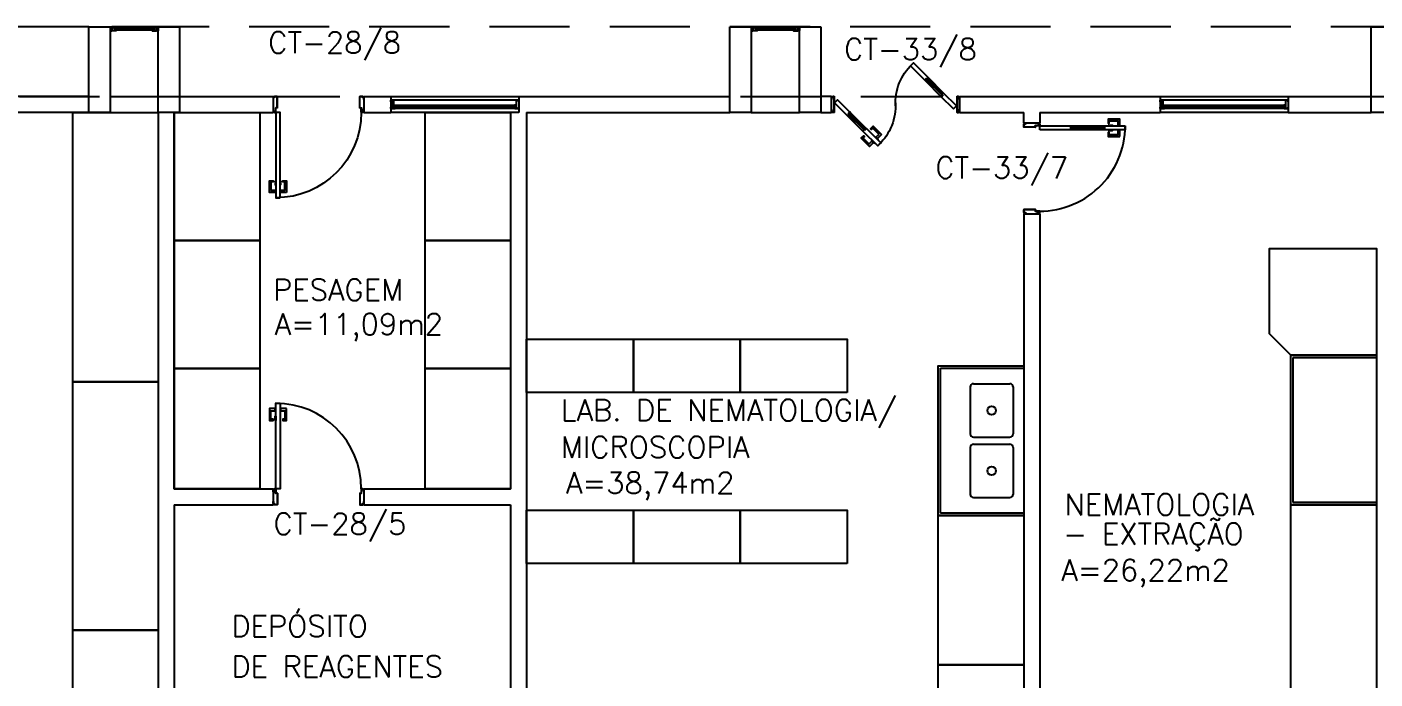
# Model space of a CAD drawing. Header units: millimetres. Extents: x 2128 to 2646, y 1972 to 2207.
# Drawn here: x 2340.03 to 2352.65, y 2040.53 to 2046.64 of the extents above; entities that cross this region are included whole.
import ezdxf

# ---------------------------------------------------------------- set-up
doc = ezdxf.new("R2010")
doc.units = ezdxf.units.MM
doc.linetypes.add('HIDDEN', pattern=[0.375, 0.25, -0.125])
for name, color, linetype in [('AR-ALV', 2, 'Continuous'), ('AR-BANCADAS', 1, 'Continuous'), ('AR-ESQ', 1, 'Continuous'), ('AR-ESTC', 3, 'Continuous'), ('AR-PEITORIL', 1, 'Continuous'), ('AR-PORTA', 1, 'Continuous'), ('AR-PROJ', 1, 'HIDDEN'), ('BC- VISTA', 1, 'Continuous'), ('BC-CUBA', 1, 'Continuous'), ('COZ1', 1, 'Continuous'), ('DT-ESQ-BAGUETE-C', 1, 'Continuous'), ('DT-ESQ-BAGUETE-V', 1, 'Continuous'), ('DT-ESQ-CHAPA DOBRADA-V', 1, 'Continuous'), ('DT-ESQ-MARCO-V', 1, 'Continuous'), ('DT-ESQ-PERFIL CADEIRA-C', 2, 'Continuous'), ('DT-ESQ-PERFIL CADEIRA-V', 2, 'Continuous'), ('DT-ESQ-PERFIL U-C', 2, 'Continuous'), ('DT-ESQ-VENEZIANA-C', 1, 'Continuous'), ('DT-ESQ-VENEZIANA-V', 1, 'Continuous'), ('DT-ESQ-VIDRO-C', 2, 'Continuous'), ('DT-TXTMOD', 1, 'Continuous'), ('ENDEREÇO', 2, 'Continuous'), ('maçaneta', 1, 'Continuous'), ('mov', 1, 'Continuous'), ('PM-PERFIL U-C', 2, 'Continuous'), ('PM-VIDRO', 2, 'Continuous'), ('pm1', 2, 'Continuous'), ('pm2', 2, 'Continuous'), ('TEXTO', 2, 'Continuous'), ('Área', 2, 'Continuous')]:
    doc.layers.add(name, color=color, linetype=linetype)
doc.styles.add('S10', font='simplex.shx', dxfattribs={"height": 0.1})
doc.styles.add('UNB-100', font='simplex.shx', dxfattribs={"height": 0.2})
doc.styles.add('UNB1-100', font='simplex.shx', dxfattribs={"height": 0.2})

# ---------------------------------------------------------------- blocks, each defined once
blk = doc.blocks.new('BCP26')
at = {"layer": 'BC- VISTA'}
blk.add_lwpolyline([(0, -0.8), (0, 0), (1, 0), (1, -1), (0.2, -1)], close=True, dxfattribs=at)
blk = doc.blocks.new('BCP02')
at = {"layer": 'BC- VISTA'}
for p, q in [((0, -0.02), (0.78, -0.02)), ((0.78, -0.02), (0.78, -1.38)), ((0.78, -1.38), (0, -1.38))]:
    blk.add_line(p, q, dxfattribs=at)
blk.add_lwpolyline([(0.8, 0), (0.8, -1.4), (0, -1.4), (0, 0)], close=True, dxfattribs=at)
blk = doc.blocks.new('BCP17')
at = {"layer": 'BC- VISTA'}
blk.add_lwpolyline([(0.8, 0), (0.8, -2.325), (0, -2.325), (0, 0)], close=True, dxfattribs=at)
blk = doc.blocks.new('CUBAbnc-01P')
at = {"layer": 'COZ1'}
for p, q in [((-0.22, -0.1005), (0.22, -0.1005)), ((-0.25, -0.4705), (-0.25, -0.1305)), ((0.25, -0.4705), (0.25, -0.1305)), ((-0.22, -0.5005), (0.22, -0.5005))]:
    blk.add_line(p, q, dxfattribs=at)
blk.add_circle((0, -0.3005), 0.04, dxfattribs=at)
for centre, start, end in [((-0.22, -0.1305), 90, 180), ((0.22, -0.1305), 0, 90), ((-0.22, -0.4705), 180, 270), ((0.22, -0.4705), 270, 0)]:
    blk.add_arc(centre, 0.03, start, end, dxfattribs=at)
blk = doc.blocks.new('BCP03')
at = {"layer": 'BC- VISTA'}
for p, q in [((0, -0.02), (0.78, -0.02)), ((0.78, -0.02), (0.78, -1.38)), ((0.78, -1.38), (0, -1.38))]:
    blk.add_line(p, q, dxfattribs=at)
blk.add_lwpolyline([(0.8, 0), (0.8, -1.4), (0, -1.4), (0, 0)], close=True, dxfattribs=at)
at = {"layer": 'BC-CUBA', "rotation": 90}
for p in [(0, -0.417), (0, -0.983)]:
    blk.add_blockref('CUBAbnc-01P', p, dxfattribs=at)
blk = doc.blocks.new('BCP13')
at = {"layer": 'BC- VISTA'}
blk.add_lwpolyline([(0.8, 0), (0.8, -1.4), (0, -1.4), (0, 0)], close=True, dxfattribs=at)
blk = doc.blocks.new('BCL13')
at = {"layer": 'BC- VISTA'}
blk.add_lwpolyline([(0.5, 0), (0.5, -1), (0, -1), (0, 0)], close=True, dxfattribs=at)
blk = doc.blocks.new('BCP28')
at = {"layer": 'BC- VISTA'}
blk.add_lwpolyline([(0.8, 0), (0.8, -1.2), (0, -1.2), (0, 0)], close=True, dxfattribs=at)
blk = doc.blocks.new('BCP27')
at = {"layer": 'BC- VISTA'}
blk.add_lwpolyline([(0.8, 0), (0.8, -1.125), (0, -1.125), (0, 0)], close=True, dxfattribs=at)
blk = doc.blocks.new('BCP19')
at = {"layer": 'BC- VISTA'}
blk.add_lwpolyline([(0.8, 0), (0.8, -2.525), (0, -2.525), (0, 0)], close=True, dxfattribs=at)
blk = doc.blocks.new('BCP16')
at = {"layer": 'BC- VISTA'}
blk.add_lwpolyline([(0.8, 0), (0.8, -1.75), (0, -1.75), (0, 0)], close=True, dxfattribs=at)
blk = doc.blocks.new('EF01-P')
at = {"layer": 'DT-ESQ-BAGUETE-C', "ltscale": 0.1}
for points in [[(0.002, 0.035), (0.015, 0.035), (0.015, 0.033), (0.002, 0.033), (0.002, 0.005), (0.015, 0.005), (0.015, 0.004), (0.002, 0.004, -0.414214), (0, 0.005), (0, 0.033, -0.414214)], [(0.448, 0.035), (0.435, 0.035), (0.435, 0.033), (0.448, 0.033), (0.448, 0.005), (0.435, 0.005), (0.435, 0.004), (0.448, 0.004, 0.414214), (0.45, 0.005), (0.45, 0.033, 0.414214)]]:
    blk.add_lwpolyline(points, format="xyb", close=True, dxfattribs=at)
at = {"layer": 'DT-ESQ-PERFIL CADEIRA-C', "ltscale": 0.1}
for points in [[(0.01, 0.002), (0.01, 0.003), (0.002, 0.003, 1), (0.002, 0), (0.015, 0, 0.414214), (0.016, 0.002), (0.016, 0.033), (0.043, 0.033)], [(0.043, 0.006), (0.018, 0.006), (0.018, 0.016), (0.016, 0.016), (0.016, 0.006, 0.414214), (0.018, 0.005), (0.043, 0.005), (0.056, 0.005, 1), (0.056, 0.008), (0.043, 0.008), (0.043, 0.02), (0.043, 0.032), (0.056, 0.032, 1), (0.056, 0.035), (0.043, 0.035), (0.016, 0.035, 0.414214), (0.015, 0.033), (0.015, 0.002), (0.002, 0.002)], [(0.041, 0.02), (0.041, 0.032, -0.414214), (0.043, 0.033), (0.056, 0.033)], [(0.041, 0.02), (0.041, 0.008, 0.414214), (0.043, 0.006), (0.056, 0.006)], [(0.407, 0.006), (0.432, 0.006), (0.432, 0.016), (0.433, 0.016), (0.433, 0.006, -0.414214), (0.432, 0.005), (0.407, 0.005), (0.394, 0.005, -1), (0.394, 0.008), (0.407, 0.008), (0.407, 0.02), (0.407, 0.032), (0.394, 0.032, -1), (0.394, 0.035), (0.407, 0.035), (0.433, 0.035, -0.414214), (0.435, 0.033), (0.435, 0.002), (0.448, 0.002)], [(0.408, 0.02), (0.408, 0.032, 0.414214), (0.407, 0.033), (0.394, 0.033)], [(0.408, 0.02), (0.408, 0.008, -0.414214), (0.407, 0.006), (0.394, 0.006)], [(0.44, 0.002), (0.44, 0.003), (0.448, 0.003, -1), (0.448, 0), (0.435, 0, -0.414214), (0.433, 0.002), (0.433, 0.033), (0.407, 0.033)]]:
    blk.add_lwpolyline(points, format="xyb", dxfattribs=at)
at = {"layer": 'DT-ESQ-PERFIL CADEIRA-V', "ltscale": 0.1}
blk.add_line((0.015, 0), (0.435, 0), dxfattribs=at)
at = {"layer": 'DT-ESQ-VENEZIANA-C', "ltscale": 0.1}
for p, q in [((0.043, 0.011), (0.407, 0.011)), ((0.043, 0.009), (0.407, 0.009))]:
    blk.add_line(p, q, dxfattribs=at)
at = {"layer": 'DT-ESQ-VENEZIANA-V', "ltscale": 0.1}
blk.add_line((0.043, 0.031), (0.407, 0.031), dxfattribs=at)
blk = doc.blocks.new('EF05B-P')
at = {"layer": 'DT-ESQ-BAGUETE-C', "ltscale": 0.1}
for points in [[(0.039, -0.05), (0.0255, -0.05), (0.0255, -0.0485), (0.039, -0.0485), (0.039, -0.0365), (0.0255, -0.0365), (0.0255, -0.035), (0.039, -0.035, -0.4142136), (0.0405, -0.0365), (0.0405, -0.0485, -0.4142136)], [(1.161, -0.05), (1.1745, -0.05), (1.1745, -0.0485), (1.161, -0.0485), (1.161, -0.0365), (1.1745, -0.0365), (1.1745, -0.035), (1.161, -0.035, 0.4142136), (1.1595, -0.0365), (1.1595, -0.0485, 0.4142136)]]:
    blk.add_lwpolyline(points, format="xyb", close=True, dxfattribs=at)
at = {"layer": 'DT-ESQ-BAGUETE-V', "ltscale": 0.1}
blk.add_line((1.161, -0.05), (0.039, -0.05), dxfattribs=at)
at = {"layer": 'DT-ESQ-CHAPA DOBRADA-V', "ltscale": 0.1}
blk.add_line((1.16, -0.067), (0.04, -0.067), dxfattribs=at)
at = {"layer": 'DT-ESQ-MARCO-V', "ltscale": 0.1}
for p, q in [((0.0235, -0.035), (1.1765, -0.035)), ((0.0235, -0.115), (1.1765, -0.115))]:
    blk.add_line(p, q, dxfattribs=at)
at = {"layer": 'DT-ESQ-PERFIL U-C', "ltscale": 0.1}
for points in [[(0.025, -0.0655), (0.025, -0.0655, 0.4142136), (0.0235, -0.067), (0.0235, -0.1135), (0.0015, -0.1135), (0.0015, -0.1), (0, -0.1), (0, -0.1135, 0.4142136), (0.0015, -0.115), (0.0235, -0.115, 0.4142136), (0.025, -0.1135), (0.025, -0.067), (0.04, -0.067, 1), (0.04, -0.064), (0.025, -0.064), (0.025, -0.0365, 0.4142136), (0.0235, -0.035), (0.0015, -0.035, 0.4142136), (0, -0.0365), (0, -0.05), (0.0015, -0.05), (0.0015, -0.0365), (0.0235, -0.0365), (0.0235, -0.064, 0.4142136), (0.025, -0.0655), (0.04, -0.0655)], [(1.175, -0.0655), (1.175, -0.0655, -0.4142136), (1.1765, -0.067), (1.1765, -0.1135), (1.1985, -0.1135), (1.1985, -0.1), (1.2, -0.1), (1.2, -0.1135, -0.4142136), (1.1985, -0.115), (1.1765, -0.115, -0.4142136), (1.175, -0.1135), (1.175, -0.067), (1.16, -0.067, -1), (1.16, -0.064), (1.175, -0.064), (1.175, -0.0365, -0.4142136), (1.1765, -0.035), (1.1985, -0.035, -0.4142136), (1.2, -0.0365), (1.2, -0.05), (1.1985, -0.05), (1.1985, -0.0365), (1.1765, -0.0365), (1.1765, -0.064, -0.4142136), (1.175, -0.0655), (1.16, -0.0655)]]:
    blk.add_lwpolyline(points, format="xyb", dxfattribs=at)
at = {"layer": 'DT-ESQ-VIDRO-C', "ltscale": 0.1}
blk.add_lwpolyline([(0.027, -0.062), (0.027, -0.052), (1.173, -0.052), (1.173, -0.062)], close=True, dxfattribs=at)
at = {"layer": 'DT-TXTMOD', "ltscale": 0.1, "style": 'S10', "flags": 3}
blk.add_attdef('EF05B', (0.05, 0), '', height=0.1, dxfattribs=at)
blk = doc.blocks.new('PM3V')
at = {"layer": 'maçaneta'}
for points in [[(0.02, 0.9), (-0.035, 0.9), (-0.035, 0.79), (0, 0.79), (0, 0.8), (-0.02, 0.8), (-0.02, 0.879, -0.414214), (-0.018, 0.88), (0.02, 0.88)], [(0.125, 0.9), (0.07, 0.9), (0.07, 0.88), (0.109, 0.88, -0.414214), (0.11, 0.879), (0.11, 0.8), (0.09, 0.8), (0.09, 0.79), (0.125, 0.79)]]:
    blk.add_lwpolyline(points, format="xyb", close=True, dxfattribs=at)
for points in [[(0.02, 0.79), (0.02, 0.83), (0.025, 0.83), (0.025, 0.79)], [(0.07, 0.79), (0.07, 0.83), (0.065, 0.83), (0.065, 0.79)]]:
    blk.add_lwpolyline(points, close=True, dxfattribs=at)
at = {"layer": 'mov'}
blk.add_arc((0.025, 0.15), 0.8, 356.8472, 90, dxfattribs=at)
at = {"layer": 'PM-PERFIL U-C'}
for p, q in [((0, 0.12), (0, 0.139)), ((0.002, 0.14), (0.01, 0.14)), ((0.002, 0.138), (0.002, 0.12)), ((0.011, 0.138), (0.002, 0.138)), ((0.01, 0.14), (0.01, 0.149)), ((0.012, 0.15), (0.024, 0.15)), ((0.012, 0.148), (0.012, 0.14)), ((0.023, 0.148), (0.012, 0.148)), ((0.023, 0.109), (0.023, 0.148)), ((0.025, 0.149), (0.025, 0.109)), ((0.825, 0.149), (0.825, 0.109)), ((0.839, 0.15), (0.827, 0.15)), ((0.827, 0.148), (0.838, 0.148)), ((0.827, 0.109), (0.827, 0.148)), ((0.838, 0.148), (0.838, 0.14)), ((0.84, 0.14), (0.84, 0.149)), ((0.849, 0.14), (0.84, 0.14)), ((0.84, 0.138), (0.848, 0.138)), ((0.848, 0.138), (0.848, 0.12)), ((0.85, 0.12), (0.85, 0.139)), ((0.002, 0.12), (0, 0.12)), ((0, 0.03), (0.002, 0.03)), ((0, 0.012), (0, 0.03)), ((0.002, 0.03), (0.002, 0.012)), ((0.002, 0.012), (0.011, 0.012)), ((0.01, 0.01), (0.002, 0.01)), ((0.01, 0.002), (0.01, 0.01)), ((0.012, 0.011), (0.012, 0.002)), ((0.012, 0.002), (0.038, 0.002)), ((0.038, 0), (0.012, 0)), ((0.038, 0.109), (0.025, 0.109)), ((0.038, 0.107), (0.025, 0.107)), ((0.038, 0.107), (0.038, 0.002)), ((0.04, 0.108), (0.04, 0.002)), ((0.81, 0.108), (0.81, 0.002)), ((0.812, 0.109), (0.825, 0.109)), ((0.812, 0.107), (0.826, 0.107)), ((0.812, 0.107), (0.812, 0.002)), ((0.838, 0.002), (0.812, 0.002)), ((0.812, 0), (0.839, 0)), ((0.838, 0.011), (0.838, 0.002)), ((0.848, 0.012), (0.84, 0.012)), ((0.84, 0.002), (0.84, 0.01)), ((0.84, 0.01), (0.849, 0.01)), ((0.848, 0.12), (0.85, 0.12)), ((0.85, 0.03), (0.848, 0.03)), ((0.848, 0.03), (0.848, 0.012)), ((0.85, 0.012), (0.85, 0.03))]:
    blk.add_line(p, q, dxfattribs=at)
for centre, start, end in [((0.002, 0.139), 90, 180), ((0.012, 0.149), 90, 180), ((0.011, 0.14), 270, 0), ((0.024, 0.149), 360, 90), ((0.827, 0.149), 90, 180), ((0.84, 0.14), 180, 270), ((0.839, 0.149), 0, 90), ((0.849, 0.139), 0, 90), ((0.002, 0.012), 180, 270), ((0.012, 0.002), 180, 270), ((0.011, 0.011), 0, 90), ((0.025, 0.109), 180, 270), ((0.038, 0.002), 269.9386, 0), ((0.038, 0.108), 0, 90), ((0.812, 0.108), 90, 180), ((0.812, 0.002), 180, 270.0614), ((0.826, 0.109), 270, 0), ((0.84, 0.011), 90, 180), ((0.839, 0.002), 270, 0), ((0.849, 0.012), 270, 0)]:
    blk.add_arc(centre, 0.0015, start, end, dxfattribs=at)
at = {"layer": 'PM-VIDRO', "color": 1}
for p, q in [((0.04, 0.45), (0.04, 0.75)), ((0.05, 0.75), (0.05, 0.45))]:
    blk.add_line(p, q, dxfattribs=at)
at = {"layer": 'pm1'}
for p, q in [((0.025, 0.95), (0.065, 0.95)), ((0.025, 0.75), (0.025, 0.95)), ((0.065, 0.95), (0.065, 0.76)), ((0.065, 0.76), (0.04, 0.76)), ((0.04, 0.75), (0.04, 0.76)), ((0.05, 0.76), (0.05, 0.75)), ((0.065, 0.76), (0.065, 0.75)), ((0.04, 0.75), (0.025, 0.75)), ((0.065, 0.75), (0.05, 0.75)), ((0.025, 0.15), (0.025, 0.45)), ((0.04, 0.45), (0.025, 0.45)), ((0.04, 0.44), (0.04, 0.45)), ((0.065, 0.44), (0.04, 0.44)), ((0.065, 0.45), (0.05, 0.45)), ((0.05, 0.45), (0.05, 0.44)), ((0.065, 0.45), (0.065, 0.44)), ((0.065, 0.44), (0.065, 0.15)), ((0.065, 0.15), (0.025, 0.15))]:
    blk.add_line(p, q, dxfattribs=at)
at = {"layer": 'pm2'}
for p, q in [((0.025, 0.45), (0.025, 0.75)), ((0.065, 0.75), (0.065, 0.45)), ((0.025, 0.15), (0.025, 0.109)), ((0.025, 0.109), (0.035, 0.109)), ((0.825, 0.109), (0.815, 0.109)), ((0.815, 0), (0.84, 0)), ((0.84, 0.01), (0.85, 0.01)), ((0.84, 0), (0.84, 0.01))]:
    blk.add_line(p, q, dxfattribs=at)
blk = doc.blocks.new('PM7B')
at = {"layer": 'maçaneta'}
for points in [[(0.732, -0.208), (0.771, -0.247), (0.785, -0.233), (0.758, -0.206, -0.414214), (0.758, -0.204), (0.813, -0.148), (0.827, -0.162), (0.834, -0.155), (0.81, -0.13)], [(0.806, -0.282), (0.845, -0.321), (0.923, -0.243), (0.898, -0.219), (0.891, -0.226), (0.905, -0.24), (0.849, -0.295, -0.414214), (0.847, -0.295), (0.82, -0.268)], [(0.845, -0.321), (0.806, -0.282), (0.82, -0.268), (0.847, -0.295, 0.414214), (0.849, -0.295), (0.905, -0.24), (0.891, -0.226), (0.898, -0.219), (0.923, -0.243)]]:
    blk.add_lwpolyline(points, format="xyb", close=True, dxfattribs=at)
for points in [[(0.792, -0.226), (0.764, -0.254), (0.767, -0.258), (0.795, -0.229)], [(0.792, -0.226), (0.764, -0.254), (0.767, -0.258), (0.795, -0.229)], [(0.827, -0.261), (0.799, -0.289), (0.795, -0.286), (0.824, -0.258)], [(0.827, -0.261), (0.799, -0.289), (0.795, -0.286), (0.824, -0.258)]]:
    blk.add_lwpolyline(points, close=True, dxfattribs=at)
at = {"layer": 'mov'}
for centre, start, end in [((0.099, 0.089), 356.8029, 46.3992), ((1.101, 0.061), 176.8029, 226.3992)]:
    blk.add_arc(centre, 0.501, start, end, dxfattribs=at)
at = {"layer": 'PM-PERFIL U-C'}
for p, q in [((0, 0.12), (0, 0.139)), ((0.001, 0.14), (0.01, 0.14)), ((0.01, 0.138), (0.002, 0.138)), ((0.002, 0.138), (0.002, 0.12)), ((0.01, 0.14), (0.01, 0.149)), ((0.012, 0.15), (0.023, 0.15)), ((0.023, 0.148), (0.012, 0.148)), ((0.012, 0.148), (0.012, 0.14)), ((0.023, 0.148), (0.023, 0.002)), ((0.025, 0.149), (0.025, 0.001)), ((1.175, 0.149), (1.175, 0.001)), ((1.188, 0.15), (1.176, 0.15)), ((1.177, 0.148), (1.188, 0.148)), ((1.177, 0.148), (1.177, 0.002)), ((1.188, 0.148), (1.188, 0.14)), ((1.189, 0.138), (1.198, 0.138)), ((1.19, 0.14), (1.19, 0.149)), ((1.198, 0.14), (1.19, 0.14)), ((1.198, 0.138), (1.198, 0.12)), ((1.2, 0.12), (1.2, 0.139)), ((0.002, 0.12), (0, 0.12)), ((0, 0.012), (0, 0.03)), ((0, 0.03), (0.002, 0.03)), ((0.01, 0.01), (0.001, 0.01)), ((0.002, 0.03), (0.002, 0.012)), ((0.002, 0.012), (0.01, 0.012)), ((0.01, 0.001), (0.01, 0.01)), ((0.012, 0.01), (0.012, 0.002)), ((0.012, 0.002), (0.023, 0.002)), ((0.023, 0), (0.012, 0)), ((1.188, 0.002), (1.177, 0.002)), ((1.176, 0), (1.188, 0)), ((1.188, 0.01), (1.188, 0.002)), ((1.198, 0.012), (1.189, 0.012)), ((1.19, 0.01), (1.198, 0.01)), ((1.19, 0.001), (1.19, 0.01)), ((1.198, 0.12), (1.2, 0.12)), ((1.198, 0.03), (1.198, 0.012)), ((1.2, 0.03), (1.198, 0.03)), ((1.2, 0.012), (1.2, 0.03))]:
    blk.add_line(p, q, dxfattribs=at)
for centre, start, end in [((0.001, 0.139), 90, 180), ((0.012, 0.149), 90, 180), ((0.01, 0.14), 270, 0), ((0.023, 0.149), 0, 90), ((1.176, 0.149), 90, 180), ((1.188, 0.149), 0, 90), ((1.189, 0.14), 180, 270), ((1.198, 0.139), 0, 90), ((0.001, 0.012), 180, 270), ((0.01, 0.01), 0, 90), ((0.012, 0.001), 180, 270), ((0.023, 0.001), 269.9386, 0), ((1.176, 0.001), 180, 270.0614), ((1.189, 0.01), 90, 180), ((1.188, 0.001), 270, 0), ((1.198, 0.012), 270, 0)]:
    blk.add_arc(centre, 0.0015, start, end, dxfattribs=at)
at = {"layer": 'PM-VIDRO'}
for p, q in [((0.161, 0.171), (0.302, 0.312)), ((0.309, 0.305), (0.168, 0.164)), ((0.891, -0.155), (1.032, -0.014)), ((1.039, -0.021), (0.898, -0.162))]:
    blk.add_line(p, q, dxfattribs=at)
at = {"layer": 'pm1'}
for p, q in [((0.302, 0.312), (0.291, 0.323)), ((0.302, 0.312), (0.309, 0.319)), ((0.327, 0.302), (0.309, 0.319)), ((0.316, 0.312), (0.309, 0.305)), ((0.32, 0.294), (0.309, 0.305)), ((0.327, 0.302), (0.32, 0.294)), ((0.03, 0.061), (0.15, 0.181)), ((0.178, 0.153), (0.058, 0.033)), ((0.15, 0.181), (0.161, 0.171)), ((0.154, 0.164), (0.161, 0.171)), ((0.171, 0.146), (0.154, 0.164)), ((0.168, 0.164), (0.161, 0.157)), ((0.168, 0.164), (0.178, 0.153)), ((0.178, 0.153), (0.171, 0.146)), ((0.058, 0.033), (0.03, 0.061)), ((1.022, -0.003), (1.029, 0.004)), ((1.029, 0.004), (1.046, -0.014)), ((1.032, -0.014), (1.039, -0.007)), ((1.046, -0.014), (1.039, -0.021)), ((0.873, -0.152), (0.88, -0.144)), ((0.873, -0.152), (0.891, -0.169)), ((0.88, -0.144), (0.891, -0.155)), ((0.884, -0.162), (0.891, -0.155)), ((0.898, -0.162), (0.891, -0.169)), ((0.898, -0.162), (0.909, -0.173))]:
    blk.add_line(p, q, dxfattribs=at)
for points in [[(0.291, 0.323), (0.433, 0.464), (0.461, 0.436), (0.32, 0.294)], [(1.032, -0.014), (1.022, -0.003), (1.142, 0.117), (1.17, 0.089), (1.05, -0.031), (1.039, -0.021)], [(0.909, -0.173), (0.767, -0.314), (0.739, -0.286), (0.873, -0.152)]]:
    blk.add_lwpolyline(points, dxfattribs=at)
at = {"layer": 'pm2', "color": 1}
for p, q in [((0.15, 0.181), (0.291, 0.323)), ((0.32, 0.294), (0.178, 0.153)), ((0.88, -0.144), (1.022, -0.003)), ((1.05, -0.031), (0.909, -0.173))]:
    blk.add_line(p, q, dxfattribs=at)
blk = doc.blocks.new('PM3')
at = {"layer": 'maçaneta'}
for points in [[(0.02, 0.825), (-0.035, 0.825), (-0.035, 0.715), (0, 0.715), (0, 0.725), (-0.02, 0.725), (-0.02, 0.804, -0.414214), (-0.019, 0.805), (0.02, 0.805)], [(0.125, 0.825), (0.07, 0.825), (0.07, 0.805), (0.108, 0.805, -0.414214), (0.11, 0.804), (0.11, 0.725), (0.09, 0.725), (0.09, 0.715), (0.125, 0.715)]]:
    blk.add_lwpolyline(points, format="xyb", close=True, dxfattribs=at)
for points in [[(0.02, 0.715), (0.02, 0.755), (0.025, 0.755), (0.025, 0.715)], [(0.07, 0.715), (0.07, 0.755), (0.065, 0.755), (0.065, 0.715)]]:
    blk.add_lwpolyline(points, close=True, dxfattribs=at)
at = {"layer": 'mov'}
blk.add_arc((0.025, 0.075), 0.8, 0, 90, dxfattribs=at)
at = {"layer": 'PM-PERFIL U-C'}
for p, q in [((0, 0.045), (0, 0.063)), ((0.002, 0.045), (0, 0.045)), ((0.001, 0.065), (0.01, 0.065)), ((0.002, 0.063), (0.002, 0.045)), ((0.01, 0.063), (0.002, 0.063)), ((0.01, 0.065), (0.01, 0.073)), ((0.011, 0.075), (0.023, 0.075)), ((0.012, 0.073), (0.012, 0.064)), ((0.023, 0.073), (0.012, 0.073)), ((0.023, 0.033), (0.023, 0.073)), ((0.038, 0.032), (0.024, 0.032)), ((0.025, 0.073), (0.025, 0.034)), ((0.038, 0.034), (0.025, 0.034)), ((0.038, 0.032), (0.038, -0.073)), ((0.04, 0.032), (0.04, -0.074)), ((0.81, 0.032), (0.81, -0.074)), ((0.812, 0.034), (0.825, 0.034)), ((0.812, 0.032), (0.826, 0.032)), ((0.812, 0.032), (0.812, -0.073)), ((0.825, 0.073), (0.825, 0.034)), ((0.839, 0.075), (0.827, 0.075)), ((0.827, 0.073), (0.838, 0.073)), ((0.827, 0.033), (0.827, 0.073)), ((0.838, 0.073), (0.838, 0.064)), ((0.84, 0.065), (0.84, 0.073)), ((0.849, 0.065), (0.84, 0.065)), ((0.84, 0.063), (0.848, 0.063)), ((0.848, 0.063), (0.848, 0.045)), ((0.848, 0.045), (0.85, 0.045)), ((0.85, 0.045), (0.85, 0.063)), ((0, -0.045), (0.002, -0.045)), ((0, -0.064), (0, -0.045)), ((0.01, -0.065), (0.001, -0.065)), ((0.002, -0.045), (0.002, -0.063)), ((0.002, -0.063), (0.01, -0.063)), ((0.01, -0.074), (0.01, -0.065)), ((0.038, -0.075), (0.011, -0.075)), ((0.012, -0.065), (0.012, -0.073)), ((0.012, -0.073), (0.038, -0.073)), ((0.838, -0.073), (0.812, -0.073)), ((0.812, -0.075), (0.839, -0.075)), ((0.838, -0.065), (0.838, -0.073)), ((0.848, -0.063), (0.84, -0.063)), ((0.84, -0.074), (0.84, -0.065)), ((0.84, -0.065), (0.849, -0.065)), ((0.85, -0.045), (0.848, -0.045)), ((0.848, -0.045), (0.848, -0.063)), ((0.85, -0.064), (0.85, -0.045))]:
    blk.add_line(p, q, dxfattribs=at)
for centre, start, end in [((0.001, 0.063), 90, 180), ((0.011, 0.073), 90, 180), ((0.01, 0.064), 270, 0), ((0.023, 0.073), 360, 90), ((0.024, 0.033), 180, 270), ((0.038, 0.032), 0, 90), ((0.812, 0.032), 90, 180), ((0.827, 0.073), 90, 180), ((0.826, 0.033), 270, 0), ((0.84, 0.064), 180, 270), ((0.839, 0.073), 0, 90), ((0.849, 0.063), 0, 90), ((0.001, -0.064), 180, 270), ((0.01, -0.065), 0, 90), ((0.011, -0.074), 180, 270), ((0.038, -0.074), 269.9386, 0), ((0.812, -0.074), 180, 270.0614), ((0.84, -0.065), 90, 180), ((0.839, -0.074), 270, 0), ((0.849, -0.064), 270, 0)]:
    blk.add_arc(centre, 0.0015, start, end, dxfattribs=at)
at = {"layer": 'pm1'}
blk.add_lwpolyline([(0.065, 0.875), (0.065, 0.075), (0.025, 0.075), (0.025, 0.875)], close=True, dxfattribs=at)
blk = doc.blocks.new('PM3B')
at = {"layer": 'maçaneta'}
for points in [[(0.02, 0.9), (-0.035, 0.9), (-0.035, 0.79), (0, 0.79), (0, 0.8), (-0.02, 0.8), (-0.02, 0.879, -0.414214), (-0.018, 0.88), (0.02, 0.88)], [(0.125, 0.9), (0.07, 0.9), (0.07, 0.88), (0.109, 0.88, -0.414214), (0.11, 0.879), (0.11, 0.8), (0.09, 0.8), (0.09, 0.79), (0.125, 0.79)]]:
    blk.add_lwpolyline(points, format="xyb", close=True, dxfattribs=at)
for points in [[(0.02, 0.79), (0.02, 0.83), (0.025, 0.83), (0.025, 0.79)], [(0.07, 0.79), (0.07, 0.83), (0.065, 0.83), (0.065, 0.79)]]:
    blk.add_lwpolyline(points, close=True, dxfattribs=at)
at = {"layer": 'mov'}
blk.add_arc((0.025, 0.15), 0.8, 0, 90, dxfattribs=at)
at = {"layer": 'PM-PERFIL U-C'}
for p, q in [((0, 0.12), (0, 0.139)), ((0.002, 0.14), (0.01, 0.14)), ((0.002, 0.138), (0.002, 0.12)), ((0.011, 0.138), (0.002, 0.138)), ((0.01, 0.14), (0.01, 0.149)), ((0.012, 0.15), (0.024, 0.15)), ((0.012, 0.148), (0.012, 0.14)), ((0.023, 0.148), (0.012, 0.148)), ((0.023, 0.109), (0.023, 0.148)), ((0.025, 0.149), (0.025, 0.109)), ((0.825, 0.149), (0.825, 0.109)), ((0.839, 0.15), (0.827, 0.15)), ((0.827, 0.148), (0.838, 0.148)), ((0.827, 0.109), (0.827, 0.148)), ((0.838, 0.148), (0.838, 0.14)), ((0.84, 0.14), (0.84, 0.149)), ((0.849, 0.14), (0.84, 0.14)), ((0.84, 0.138), (0.848, 0.138)), ((0.848, 0.138), (0.848, 0.12)), ((0.85, 0.12), (0.85, 0.139)), ((0.002, 0.12), (0, 0.12)), ((0, 0.03), (0.002, 0.03)), ((0, 0.012), (0, 0.03)), ((0.002, 0.03), (0.002, 0.012)), ((0.002, 0.012), (0.011, 0.012)), ((0.01, 0.01), (0.002, 0.01)), ((0.01, 0.002), (0.01, 0.01)), ((0.012, 0.011), (0.012, 0.002)), ((0.012, 0.002), (0.038, 0.002)), ((0.038, 0), (0.012, 0)), ((0.038, 0.109), (0.025, 0.109)), ((0.038, 0.107), (0.025, 0.107)), ((0.038, 0.107), (0.038, 0.002)), ((0.04, 0.108), (0.04, 0.002)), ((0.81, 0.108), (0.81, 0.002)), ((0.812, 0.109), (0.825, 0.109)), ((0.812, 0.107), (0.826, 0.107)), ((0.812, 0.107), (0.812, 0.002)), ((0.838, 0.002), (0.812, 0.002)), ((0.812, 0), (0.839, 0)), ((0.838, 0.011), (0.838, 0.002)), ((0.848, 0.012), (0.84, 0.012)), ((0.84, 0.002), (0.84, 0.01)), ((0.84, 0.01), (0.849, 0.01)), ((0.848, 0.12), (0.85, 0.12)), ((0.85, 0.03), (0.848, 0.03)), ((0.848, 0.03), (0.848, 0.012)), ((0.85, 0.012), (0.85, 0.03))]:
    blk.add_line(p, q, dxfattribs=at)
for centre, start, end in [((0.002, 0.139), 90, 180), ((0.012, 0.149), 90, 180), ((0.011, 0.14), 270, 0), ((0.024, 0.149), 360, 90), ((0.827, 0.149), 90, 180), ((0.84, 0.14), 180, 270), ((0.839, 0.149), 0, 90), ((0.849, 0.139), 0, 90), ((0.002, 0.012), 180, 270), ((0.012, 0.002), 180, 270), ((0.011, 0.011), 0, 90), ((0.025, 0.109), 180, 270), ((0.038, 0.002), 269.9386, 0), ((0.038, 0.108), 0, 90), ((0.812, 0.108), 90, 180), ((0.812, 0.002), 180, 270.0614), ((0.826, 0.109), 270, 0), ((0.84, 0.011), 90, 180), ((0.839, 0.002), 270, 0), ((0.849, 0.012), 270, 0)]:
    blk.add_arc(centre, 0.0015, start, end, dxfattribs=at)
at = {"layer": 'pm1'}
blk.add_lwpolyline([(0.065, 0.95), (0.065, 0.15), (0.025, 0.15), (0.025, 0.95)], close=True, dxfattribs=at)

msp = doc.modelspace()

# ---------------------------------------------------------------- linework, layer by layer
at = {"layer": 'AR-ALV'}
for p, q in [((2340.611, 2045.99), (2339.836, 2045.99)), ((2340.811, 2045.99), (2341.261, 2045.99)), ((2341.461, 2045.99), (2342.336, 2045.99)), ((2342.336, 2045.99), (2342.336, 2045.84)), ((2343.186, 2045.99), (2343.186, 2045.84)), ((2343.186, 2045.99), (2343.436, 2045.99)), ((2343.436, 2045.99), (2343.436, 2045.84)), ((2344.636, 2045.99), (2346.611, 2045.99)), ((2344.636, 2045.99), (2344.636, 2045.84)), ((2346.811, 2045.99), (2347.261, 2045.99)), ((2347.561, 2045.99), (2347.461, 2045.99)), ((2347.561, 2045.84), (2347.561, 2045.99)), ((2348.761, 2045.99), (2348.761, 2045.84)), ((2348.761, 2045.99), (2350.636, 2045.99)), ((2350.636, 2045.99), (2350.636, 2045.84)), ((2351.836, 2045.99), (2351.836, 2045.84)), ((2351.836, 2045.99), (2352.611, 2045.99)), ((2352.511, 2045.99), (2352.611, 2045.99)), ((2340.611, 2045.84), (2339.836, 2045.84)), ((2340.811, 2045.84), (2341.261, 2045.84)), ((2341.261, 2045.84), (2341.261, 2037.515)), ((2341.411, 2045.84), (2341.411, 2042.315)), ((2341.411, 2045.84), (2342.336, 2045.84)), ((2343.186, 2045.84), (2343.436, 2045.84)), ((2344.558, 2045.84), (2344.558, 2042.315)), ((2344.636, 2045.84), (2344.558, 2045.84)), ((2344.708, 2045.84), (2344.708, 2037.515)), ((2344.708, 2045.84), (2346.611, 2045.84)), ((2346.811, 2045.84), (2347.261, 2045.84)), ((2347.461, 2045.84), (2347.561, 2045.84)), ((2348.761, 2045.84), (2349.361, 2045.84)), ((2349.361, 2045.74), (2349.361, 2045.84)), ((2349.511, 2045.74), (2349.361, 2045.74)), ((2349.511, 2045.84), (2349.511, 2045.74)), ((2349.511, 2045.84), (2350.636, 2045.84)), ((2351.836, 2045.84), (2352.611, 2045.84)), ((2349.361, 2044.89), (2349.361, 2037.515)), ((2349.361, 2044.89), (2349.511, 2044.89)), ((2349.511, 2044.89), (2349.511, 2037.515)), ((2341.411, 2042.315), (2342.336, 2042.315)), ((2342.336, 2042.315), (2342.336, 2042.165)), ((2343.186, 2042.315), (2343.186, 2042.165)), ((2343.186, 2042.315), (2344.558, 2042.315)), ((2341.411, 2042.165), (2342.336, 2042.165)), ((2341.411, 2042.165), (2341.411, 2037.515)), ((2343.186, 2042.165), (2344.558, 2042.165)), ((2344.558, 2042.165), (2344.558, 2037.515))]:
    msp.add_line(p, q, dxfattribs=at)
at = {"layer": 'AR-ESTC'}
for p, q in [((2340.611, 2045.84), (2340.611, 2046.64)), ((2340.611, 2046.64), (2340.811, 2046.64)), ((2340.811, 2046.64), (2340.811, 2045.84)), ((2341.261, 2045.84), (2341.261, 2046.64)), ((2341.261, 2046.64), (2341.461, 2046.64)), ((2341.461, 2046.64), (2341.461, 2045.84)), ((2346.611, 2045.84), (2346.611, 2046.64)), ((2346.611, 2046.64), (2346.811, 2046.64)), ((2346.811, 2046.64), (2346.811, 2045.84)), ((2347.261, 2045.84), (2347.261, 2046.64)), ((2347.261, 2046.64), (2347.461, 2046.64)), ((2347.461, 2046.64), (2347.461, 2045.84)), ((2352.611, 2045.84), (2352.611, 2046.64)), ((2352.611, 2046.64), (2352.811, 2046.64)), ((2340.811, 2045.84), (2340.611, 2045.84)), ((2341.461, 2045.84), (2341.261, 2045.84)), ((2346.811, 2045.84), (2346.611, 2045.84)), ((2347.461, 2045.84), (2347.261, 2045.84)), ((2352.811, 2045.84), (2352.611, 2045.84))]:
    msp.add_line(p, q, dxfattribs=at)
at = {"layer": 'AR-PEITORIL'}
for p, q in [((2343.436, 2045.99), (2344.636, 2045.99)), ((2350.636, 2045.99), (2351.836, 2045.99)), ((2344.558, 2045.84), (2343.436, 2045.84)), ((2351.836, 2045.84), (2350.636, 2045.84))]:
    msp.add_line(p, q, dxfattribs=at)
at = {"layer": 'AR-PROJ', "ltscale": 3}
for p, q in [((2358.611, 2046.64), (2317.461, 2046.64)), ((2317.461, 2045.99), (2358.611, 2045.99))]:
    msp.add_line(p, q, dxfattribs=at)

# ---------------------------------------------------------------- block references
at = {"layer": 'AR-BANCADAS'}
for name, p in [('BCP19', (2340.461, 2045.84)), ('BCP28', (2341.411, 2045.84)), ('BCP28', (2341.411, 2044.64)), ('BCP26', (2351.661, 2044.565)), ('BCP27', (2341.411, 2043.44)), ('BCP17', (2340.461, 2043.315)), ('BCP13', (2348.561, 2042.065)), ('BCP17', (2351.861, 2042.165)), ('BCP16', (2340.461, 2040.99)), ('BCP13', (2348.561, 2040.665))]:
    msp.add_blockref(name, p, dxfattribs=at)
for name, p, rotation in [('BCP28', (2344.558, 2044.64), 180), ('BCP28', (2344.558, 2043.44), 180), ('BCL13', (2345.708, 2043.715), 270), ('BCL13', (2346.708, 2043.715), 270), ('BCL13', (2347.708, 2043.715), 270), ('BCP03', (2349.361, 2042.065), 180), ('BCP02', (2352.661, 2042.165), 180), ('BCP27', (2344.558, 2042.315), 180), ('BCL13', (2345.708, 2042.115), 270), ('BCL13', (2346.708, 2042.115), 270), ('BCL13', (2347.708, 2042.115), 270)]:
    msp.add_blockref(name, p, dxfattribs=dict(at, rotation=rotation))
at = {"layer": 'AR-ESQ', "rotation": 180}
for name, p in [('EF01-P', (2341.261, 2046.64)), ('EF01-P', (2347.261, 2046.64)), ('EF05B-P', (2344.636, 2045.84)), ('EF05B-P', (2351.836, 2045.84))]:
    msp.add_blockref(name, p, dxfattribs=at)
at = {"layer": 'AR-PORTA', "xscale": -1}
msp.add_blockref('PM7B', (2348.761, 2045.84), dxfattribs=at)
at = {"layer": 'AR-PORTA', "xscale": -1, "rotation": 180}
msp.add_blockref('PM3B', (2342.336, 2045.99), dxfattribs=at)
at = {"layer": 'AR-PORTA', "rotation": 270}
msp.add_blockref('PM3V', (2349.361, 2045.74), dxfattribs=at)
at = {"layer": 'AR-PORTA'}
msp.add_blockref('PM3', (2342.336, 2042.24), dxfattribs=at)

# ---------------------------------------------------------------- texts
at = {"layer": 'ENDEREÇO', "style": 'UNB1-100'}
for s, p in [('CT-28/8', (2342.29, 2046.394)), ('CT-33/8', (2347.679, 2046.331)), ('CT-33/7', (2348.533, 2045.222)), ('CT-28/5', (2342.34, 2041.886))]:
    msp.add_text(s, height=0.2, dxfattribs=at).set_placement(p)
at = {"layer": 'TEXTO', "style": 'UNB-100'}
for s, p in [('PESAGEM', (2342.335, 2044.078)), ('LAB. DE NEMATOLOGIA/', (2345.029, 2042.951)), ('MICROSCOPIA', (2345.029, 2042.605)), ('NEMATOLOGIA', (2349.743, 2042.067)), ('- EXTRAÇÃO', (2349.731, 2041.791)), ('DEPÓSITO', (2341.945, 2040.926)), ('DE REAGENTES', (2341.945, 2040.548))]:
    msp.add_text(s, height=0.2, dxfattribs=at).set_placement(p)
at = {"layer": 'Área', "style": 'UNB-100'}
for s, p in [('A=11,09m2', (2342.349, 2043.757)), ('A=38,74m2', (2345.076, 2042.269)), ('A=26,22m2', (2349.713, 2041.452))]:
    msp.add_text(s, height=0.2, dxfattribs=at).set_placement(p)

doc.saveas('drawing.dxf')
